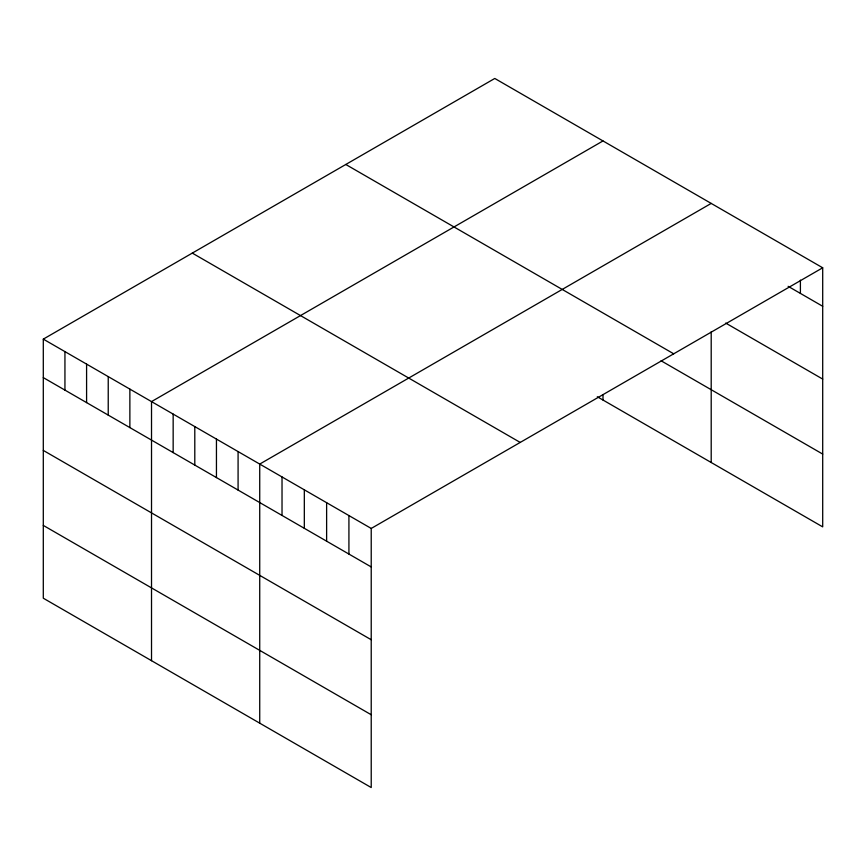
<?xml version="1.0" encoding="UTF-8"?>
<svg xmlns="http://www.w3.org/2000/svg" width="866" height="866" viewBox="0 0 866 866"><rect width="100%" height="100%" fill="white"/><g stroke="black" fill="none" stroke-linecap="round" stroke-linejoin="round"><path stroke-width="1.3" d="M822.7 267.789L371.222 528.444L371.222 787.54L43.3 598.211L43.3 339.126L494.778 78.46L822.7 267.789L822.7 526.874L597.302 396.747M602.996 140.941L151.518 401.597L151.518 660.693M711.202 203.413L259.724 464.079L259.724 723.164M788.136 286.321L822.7 306.283M725.697 323.072L822.7 379.081M345.794 164.475L673.716 353.804M661.083 360.776L822.7 454.076M192.284 253.099L520.206 442.429M43.3 339.126L371.222 528.444M43.3 377.619L371.222 566.938M43.3 450.417L371.222 639.736M43.3 525.413L371.222 714.742M800.4 280.129L800.4 293.412M711.202 331.819L711.202 462.509M602.996 394.636L602.996 400.027M348.922 515.573L348.922 554.067M326.623 502.702L326.623 541.196M304.323 489.82L304.323 528.314M282.024 476.95L282.024 515.443M238.085 451.576L238.085 490.069M216.446 439.084L216.446 477.577M194.796 426.592L194.796 465.085M173.157 414.089L173.157 452.593M129.868 389.105L129.868 427.598M108.228 376.613L108.228 415.106M86.589 364.11L86.589 402.603M64.939 351.618L64.939 390.111"/></g></svg>
